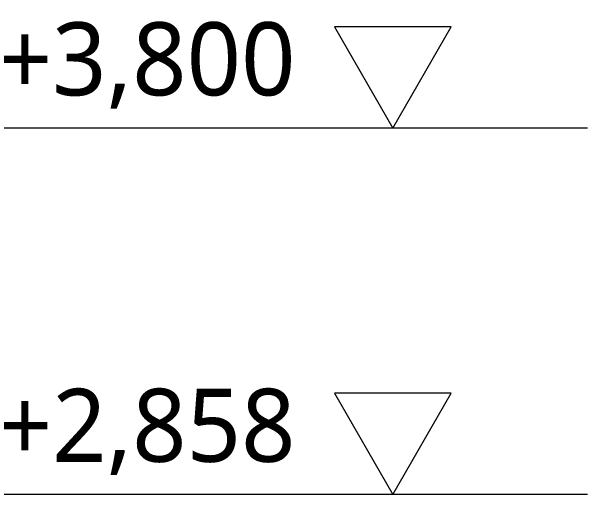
# Model space of a CAD drawing. Header units: millimetres. Extents: x 0 to 84100, y 0 to 59400.
# Drawn here: x 19090 to 20570, y 33551 to 34793 of the extents above; entities that cross this region are included whole.
import ezdxf

# ---------------------------------------------------------------- set-up
doc = ezdxf.new("R2010")
doc.units = ezdxf.units.MM
doc.layers.add('51_高さ', color=3, linetype='Continuous', lineweight=9)
doc.styles.add('JP', font='NotoSansCJKjp-Regular.otf')

msp = doc.modelspace()

# ---------------------------------------------------------------- linework, layer by layer
at = {"layer": '51_高さ'}
for points in [[(19920.3, 34753.1), (20070.3, 34493.1), (20220.3, 34753.1), (19920.3, 34753.1)], [(20570.3, 34493.1), (16714.4, 34493.1)], [(19920.3, 33811.3), (20070.3, 33551.3), (20220.3, 33811.3), (19920.3, 33811.3)], [(20570.3, 33551.3), (17465.8, 33551.3)]]:
    msp.add_lwpolyline(points, dxfattribs=at)

# ---------------------------------------------------------------- texts
at = {"layer": '51_高さ', "char_height": 187.866, "attachment_point": 9, "style": 'JP'}
for s, insert in [('機械室の最高高さ +3,800', (19820.3, 34543.1)), ('本館の軒高 +2,858', (19820.3, 33601.3))]:
    msp.add_mtext(s, dxfattribs=dict(at, insert=insert))

doc.saveas('drawing.dxf')
